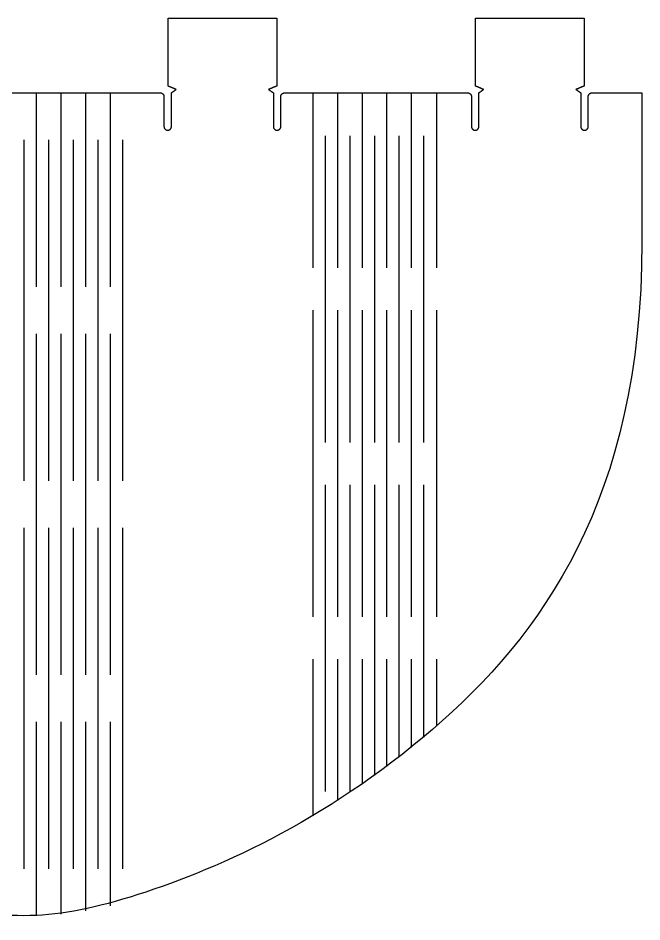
# Model space of a CAD drawing. Header units: millimetres. Extents: x -213 to 898, y -426 to 200.
# Drawn here: x -154.9 to -109, y 112.5 to 179 of the extents above; entities that cross this region are included whole.
import ezdxf

# ---------------------------------------------------------------- set-up
doc = ezdxf.new("R2010")
doc.units = ezdxf.units.MM
doc.layers.add('Cut', color=1, linetype='Continuous', true_color=0xff0000)

msp = doc.modelspace()

# ---------------------------------------------------------------- linework, layer by layer
at = {"layer": 'Cut'}
for p, q in [((-153.59, 159.233), (-153.59, 173.511)), ((-151.781, 159.233), (-151.781, 173.511)), ((-149.961, 159.233), (-149.961, 173.511)), ((-148.146, 159.233), (-148.146, 173.511)), ((-133.219, 160.621), (-133.219, 173.461)), ((-131.41, 160.621), (-131.41, 173.461)), ((-129.601, 160.621), (-129.601, 173.461)), ((-127.792, 160.621), (-127.792, 173.461)), ((-125.983, 160.621), (-125.983, 173.461)), ((-124.113, 160.621), (-124.113, 173.461)), ((-132.314, 147.781), (-132.314, 170.346)), ((-130.506, 147.781), (-130.506, 170.346)), ((-128.697, 147.781), (-128.697, 170.346)), ((-126.888, 147.781), (-126.888, 170.346)), ((-125.079, 147.781), (-125.079, 170.346)), ((-154.494, 144.955), (-154.494, 170.047)), ((-152.686, 144.955), (-152.686, 170.047)), ((-150.877, 144.955), (-150.877, 170.047)), ((-149.056, 144.955), (-149.056, 170.047)), ((-147.241, 144.955), (-147.241, 170.047)), ((-133.219, 134.942), (-133.219, 157.507)), ((-131.41, 134.942), (-131.41, 157.507)), ((-129.601, 134.942), (-129.601, 157.507)), ((-127.792, 134.942), (-127.792, 157.507)), ((-125.983, 134.942), (-125.983, 157.507)), ((-124.113, 134.942), (-124.113, 157.507)), ((-153.59, 130.678), (-153.59, 155.77)), ((-151.781, 130.678), (-151.781, 155.77)), ((-149.961, 130.678), (-149.961, 155.77)), ((-148.146, 130.678), (-148.146, 155.77)), ((-132.314, 122.102), (-132.314, 144.667)), ((-130.506, 122.102), (-130.506, 144.667)), ((-128.697, 123.269), (-128.697, 144.667)), ((-126.888, 124.62), (-126.888, 144.667)), ((-125.079, 126.078), (-125.079, 144.667)), ((-154.494, 116.399), (-154.494, 141.492)), ((-152.686, 116.399), (-152.686, 141.492)), ((-150.877, 116.399), (-150.877, 141.492)), ((-149.056, 116.399), (-149.056, 141.492)), ((-147.241, 116.399), (-147.241, 141.492)), ((-133.219, 120.307), (-133.219, 131.828)), ((-131.41, 121.425), (-131.41, 131.828)), ((-129.601, 122.631), (-129.601, 131.828)), ((-127.792, 123.932), (-127.792, 131.828)), ((-125.983, 125.335), (-125.983, 131.828)), ((-124.113, 126.904), (-124.113, 131.828)), ((-153.59, 112.95), (-153.59, 127.214)), ((-151.781, 113.062), (-151.781, 127.214)), ((-149.961, 113.309), (-149.961, 127.214)), ((-148.146, 113.677), (-148.146, 127.214))]:
    msp.add_line(p, q, dxfattribs=at)
at = {"layer": 'Cut', "color": 1, "true_color": 0xff0000}
for points, degree in [([(-143.91, 174), (-143.91, 176.5), (-143.91, 179)], 2), ([(-143.91, 179), (-139.91, 179), (-135.91, 179)], 2), ([(-135.91, 179), (-135.91, 176.5), (-135.91, 174)], 2), ([(-121.28, 174), (-121.28, 176.5), (-121.28, 179)], 2), ([(-121.28, 179), (-117.28, 179), (-113.28, 179)], 2), ([(-113.28, 179), (-113.28, 176.5), (-113.28, 174)], 2), ([(-143.31, 173.75), (-143.61, 173.875), (-143.91, 174)], 2), ([(-143.656, 173.5), (-143.483, 173.625), (-143.31, 173.75)], 2), ([(-135.91, 174), (-136.21, 173.875), (-136.51, 173.75)], 2), ([(-136.51, 173.75), (-136.333, 173.625), (-136.156, 173.5)], 2), ([(-120.68, 173.75), (-120.98, 173.875), (-121.28, 174)], 2), ([(-121.026, 173.5), (-120.853, 173.625), (-120.68, 173.75)], 2), ([(-113.28, 174), (-113.58, 173.875), (-113.88, 173.75)], 2), ([(-113.88, 173.75), (-113.703, 173.625), (-113.526, 173.5)], 2), ([(-159.854, 173.5), (-154.505, 173.5), (-149.156, 173.5)], 2), ([(-149.156, 173.5), (-146.819, 173.5), (-144.481, 173.5)], 2), ([(-144.206, 173.225), (-144.206, 172.125), (-144.206, 171.025)], 2), ([(-143.656, 171.025), (-143.656, 172.262), (-143.656, 173.5)], 2), ([(-136.156, 173.5), (-136.156, 172.262), (-136.156, 171.025)], 2), ([(-135.606, 171.025), (-135.606, 172.125), (-135.606, 173.225)], 2), ([(-135.331, 173.5), (-133.994, 173.5), (-132.656, 173.5)], 2), ([(-132.656, 173.5), (-129.591, 173.5), (-126.526, 173.5)], 2), ([(-126.526, 173.5), (-124.189, 173.5), (-121.851, 173.5)], 2), ([(-121.576, 173.225), (-121.576, 172.125), (-121.576, 171.025)], 2), ([(-121.026, 171.025), (-121.026, 172.262), (-121.026, 173.5)], 2), ([(-113.526, 173.5), (-113.526, 172.262), (-113.526, 171.025)], 2), ([(-112.976, 171.025), (-112.976, 172.125), (-112.976, 173.225)], 2), ([(-112.701, 173.5), (-110.864, 173.5), (-109.026, 173.5)], 2), ([(-111.83, 173.5), (-110.43, 173.5), (-109.03, 173.5)], 2), ([(-109.03, 173.5), (-109.028, 168), (-109.026, 162.5)], 2), ([(-109.026, 162.5), (-109.03, 143.5), (-124.03, 123.5), (-149.03, 112.5), (-160.03, 112.5), (-185.03, 123.5), (-200.03, 143.5), (-199.984, 162.5)], 3)]:
    msp.add_open_spline(points, degree=degree, dxfattribs=at)
for points in [[(-144.481, 173.5), (-144.206, 173.5), (-144.206, 173.225)], [(-135.606, 173.225), (-135.606, 173.5), (-135.331, 173.5)], [(-121.851, 173.5), (-121.576, 173.5), (-121.576, 173.225)], [(-112.976, 173.225), (-112.976, 173.5), (-112.701, 173.5)], [(-144.206, 171.025), (-144.206, 170.75), (-143.931, 170.75)], [(-143.931, 170.75), (-143.656, 170.75), (-143.656, 171.025)], [(-136.156, 171.025), (-136.156, 170.75), (-135.881, 170.75)], [(-135.881, 170.75), (-135.606, 170.75), (-135.606, 171.025)], [(-121.576, 171.025), (-121.576, 170.75), (-121.301, 170.75)], [(-121.301, 170.75), (-121.026, 170.75), (-121.026, 171.025)], [(-113.526, 171.025), (-113.526, 170.75), (-113.251, 170.75)], [(-113.251, 170.75), (-112.976, 170.75), (-112.976, 171.025)]]:
    msp.add_rational_spline(points, [1, 0.707106781187, 1], degree=2, dxfattribs=at)

doc.saveas('drawing.dxf')
